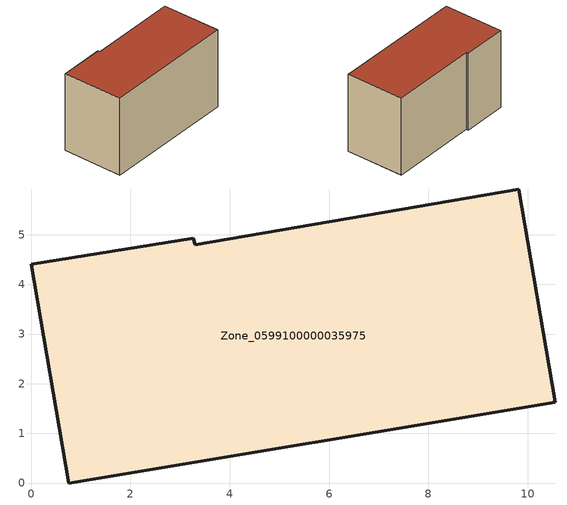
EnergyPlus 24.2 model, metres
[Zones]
Zone_0599100000035975
 floor ground (C_G): 0.76,0 0,4.4 3.27,4.93 3.31,4.8 9.82,5.92 10.56,1.63 z0
 wall outside (C_F): 10.56,1.63 9.82,5.92 3.31,4.8 3.27,4.93 0,4.4 0.76,0 10.56,1.63 z0:5.92
 roof outside (C_R): 0,4.4 0.76,0 10.56,1.63 9.82,5.92 3.31,4.8 3.27,4.93 z5.92
[BUILDING]
Pand.0599100000035975: North Axis=0; Terrain=City; Loads Convergence Tolerance Value=0.04; Temperature Convergence Tolerance Value=0.4; Solar Distribution=FullExterior; Maximum Number of Warmup Days=25; Minimum Number of Warmup Days=1
[Site:Location]
Rotterdam.The.Hague.AP_ZH_NLD Design_Conditions: Latitude=51.96; Longitude=4.45; Time Zone=1; Elevation=-4.5
[SITE:GROUNDTEMPERATURE:BUILDINGSURFACE]
18, 18, 18, 18, 18, 18, 18, 18, 18, 18, 18, 18
[MATERIAL] Thermal Absorptance=0.9; Solar Absorptance=0.7; Visible Absorptance=0.7
Name | Roughness | Thickness | Conductivity | Density | Specific Heat
G.TC.1946 | MediumSmooth | 0.15 | 1 | 540 | 1210
F.TC.1946 | Rough | 0.3 | 0.857143 | 1920 | 840
R.TC.1946 | MediumRough | 0.2 | 0.909091 | 1500 | 1000
[CONSTRUCTION]
C_G: G.TC.1946
C_F: F.TC.1946
C_R: R.TC.1946
[ZONE]
Zone_0599100000035975: Type=1; Multiplier=1; Ceiling Height=Autocalculate; Volume=Autocalculate; Floor Area=autocalculate; Part of Total Floor Area=Yes
[ZONEINFILTRATION:DESIGNFLOWRATE]
Infil_Zone_0599100000035975: Zone or ZoneList or Space or SpaceList=Zone_0599100000035975; Schedule=AlwaysOn; Design Flow Rate Calculation Method=Flow/Area; Flow Rate per Floor Area=0.003; Constant Term Coefficient=1; Temperature Term Coefficient=0; Velocity Term Coefficient=0; Velocity Squared Term Coefficient=0
[HVACTEMPLATE:ZONE:IDEALLOADSAIRSYSTEM]
Zone_0599100000035975: Maximum Heating Supply Air Temperature=50; Minimum Cooling Supply Air Temperature=13; Maximum Heating Supply Air Humidity Ratio=0.0156; Minimum Cooling Supply Air Humidity Ratio=0.0077; Heating Limit=NoLimit; Cooling Limit=NoLimit; Dehumidification Control Type=ConstantSensibleHeatRatio; Cooling Sensible Heat Ratio=0.7; Dehumidification Setpoint=60; Humidification Control Type=None; Humidification Setpoint=30; Outdoor Air Method=None; Outdoor Air Flow Rate per Person=0.00944; Outdoor Air Flow Rate per Zone Floor Area=0; Outdoor Air Flow Rate per Zone=0; Demand Controlled Ventilation Type=None; Outdoor Air Economizer Type=NoEconomizer; Heat Recovery Type=None; Sensible Heat Recovery Effectiveness=0.7; Latent Heat Recovery Effectiveness=0.65
[ZONECONTROL:THERMOSTAT]
ThermostatControl_Zone_0599100000035975: Zone or ZoneList=Zone_0599100000035975; Control Type Schedule=DualSetpointControlType; Control 1=Thermostat_Zone_0599100000035975; Temperature Difference Between Cutout And Setpoint=0
[THERMOSTATSETPOINT:DUALSETPOINT]
Thermostat_Zone_0599100000035975: Heating Setpoint Temperature Schedule=HeatingSetpoint_Zone_0599100000035975; Cooling Setpoint Temperature Schedule=CoolingSetpoint_Zone_0599100000035975
[SCHEDULE:COMPACT]
HeatingSetpoint_Zone_0599100000035975: Through: 12/31, For: AllDays, Until: 24:00, 21
CoolingSetpoint_Zone_0599100000035975: Through: 12/31, For: AllDays, Until: 24:00, 24
DualSetpointControlType: Through: 12/31, For: AllDays, Until: 24:00, 4
AlwaysOn: Through: 12/31, For: AllDays, Until: 24:00, 1
